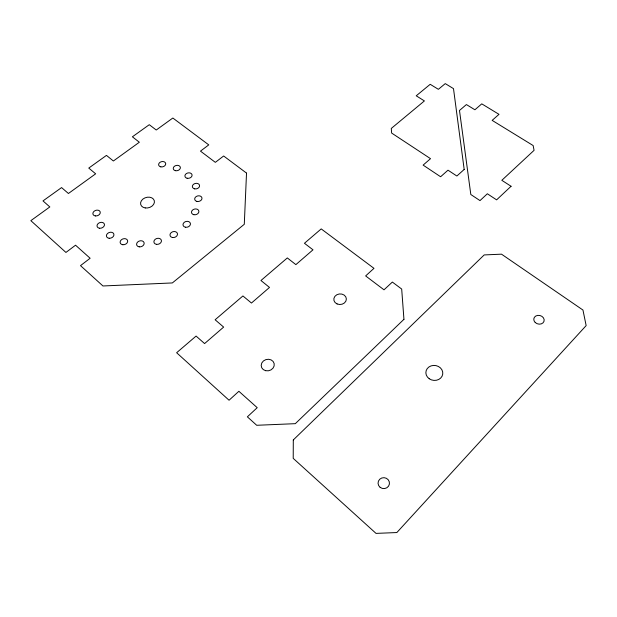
<?xml version="1.0" encoding="UTF-8"?>
<svg xmlns="http://www.w3.org/2000/svg" width="617" height="617" viewBox="0 0 617 617"><rect width="100%" height="100%" fill="white"/><g stroke="black" fill="none" stroke-linecap="round" stroke-linejoin="round"><path stroke-width="0.93" d="M293.299 439.944L293.214 458.362L376.023 533.389L396.847 532.548L586.15 325.599L582.957 310.043L501.513 254.173L484.191 254.929L293.299 439.944M246.522 173.092L244.286 224.287L172.344 282.941L102.946 285.972L80.503 265.634L90.136 258.253L75.544 245.204L65.934 252.438L30.85 220.655L49.823 206.934L42.997 200.903L61.569 187.583L68.425 193.491L95.658 173.809L88.763 168.086L106.463 155.391L113.381 160.998L139.342 142.234L132.393 136.804L149.283 124.696L156.248 130.017L172.837 118.024L208.77 144.879L200.479 151.126L215.341 162.356L223.647 155.993L246.522 173.092M403.942 319.321L295.312 423.671L256.703 425.283L247.378 416.83L257.22 407.683L238.887 391.286L229.054 400.232L176.632 352.731L196.09 336.072L204.589 343.576L223.647 327.095L215.125 319.768L242.921 295.959L251.458 303.04L269.506 287.429L260.96 280.511L287.321 257.937L295.875 264.624L312.996 249.816L304.443 243.275L321.21 228.907L373.979 268.341L365.642 275.93L384.013 289.82L392.35 282.069L401.69 289.049L403.942 319.321M511.069 186.272L496.608 199.862L487.345 193.769L479.995 200.602L470.817 194.509L459.488 110.482L466.406 104.558L474.905 109.78L481.761 103.849L498.999 114.338L492.158 120.377L533.15 145.55L534.067 150.34L501.822 180.311L511.069 186.272M464.185 169.451L456.865 176.022L447.996 170.176L440.607 176.755L423.123 165.117L430.519 158.669L391.633 133.056L391.286 128.436L424.403 100.926L416.228 95.805L430.203 84.305L438.371 89.326L445.258 83.611L453.495 88.632L464.185 169.451M429.208 378.738A8.491 7.489 8 0 0 442.736 374.126A8.491 7.489 8 0 0 431.059 365.896A8.491 7.489 8 0 0 429.208 378.738M535.232 322.498A5.26 4.342 14.9 0 0 543.986 321.372A5.26 4.342 14.9 0 0 537.723 315.387A5.26 4.342 14.9 0 0 535.232 322.498M380.149 487.353A5.715 5.468 5.5 0 0 389.404 484.052A5.715 5.468 5.5 0 0 381.722 478.013A5.715 5.468 5.5 0 0 380.149 487.353M337.098 303.95A6.278 5.298 -4.5 0 0 346.361 298.921A6.278 5.298 -4.5 0 0 336.797 294.772A6.278 5.298 -4.5 0 0 337.098 303.95M265.626 370.686A6.602 5.754 -14.8 0 0 274.149 363.536A6.602 5.754 -14.8 0 0 263.397 360.976A6.602 5.754 -14.8 0 0 265.626 370.686M145.257 207.944A7.065 5.298 -15.8 0 0 154.312 200.733A7.065 5.298 -15.8 0 0 142.928 199.067A7.065 5.298 -15.8 0 0 145.257 207.944M95.496 215.942A3.795 2.807 -18.5 0 0 100.193 211.878A3.795 2.807 -18.5 0 0 94.054 211.292A3.795 2.807 -18.5 0 0 95.496 215.942M99.568 228.244A3.833 2.861 -18.9 0 0 104.412 224.187A3.833 2.861 -18.9 0 0 98.265 223.454A3.833 2.861 -18.9 0 0 99.568 228.244M109.17 238.262A3.856 2.915 -18.9 0 0 113.829 233.997A3.856 2.915 -18.9 0 0 107.535 233.481A3.856 2.915 -18.9 0 0 109.17 238.262M122.822 244.733A3.872 2.954 -18.5 0 0 127.588 240.507A3.872 2.954 -18.5 0 0 121.294 239.843A3.872 2.954 -18.5 0 0 122.822 244.733M139.241 246.854A3.872 2.977 -17.8 0 0 144.085 242.697A3.872 2.977 -17.8 0 0 137.807 241.895A3.872 2.977 -17.8 0 0 139.241 246.854M156.479 244.347A3.856 2.985 -16.8 0 0 161.384 240.291A3.856 2.985 -16.8 0 0 155.152 239.35A3.856 2.985 -16.8 0 0 156.479 244.347M172.49 237.514A3.825 2.962 -15.7 0 0 177.441 233.588A3.825 2.962 -15.7 0 0 171.279 232.532A3.825 2.962 -15.7 0 0 172.49 237.514M185.416 227.218A3.787 2.931 -14.5 0 0 190.406 223.439A3.787 2.931 -14.5 0 0 184.329 222.267A3.787 2.931 -14.5 0 0 185.416 227.218M193.831 214.701A3.748 2.877 -13.6 0 0 198.859 211.083A3.748 2.877 -13.6 0 0 192.89 209.803A3.748 2.877 -13.6 0 0 193.831 214.701M196.908 201.412A3.71 2.823 -13 0 0 201.975 197.957A3.71 2.823 -13 0 0 196.129 196.584A3.71 2.823 -13 0 0 196.908 201.412M194.702 188.864A3.671 2.769 -12.7 0 0 199.553 185.324A3.671 2.769 -12.7 0 0 193.661 184.19A3.671 2.769 -12.7 0 0 194.702 188.864M187.136 178.259A3.64 2.715 -12.8 0 0 192.064 174.858A3.64 2.715 -12.8 0 0 186.288 173.632A3.64 2.715 -12.8 0 0 187.136 178.259M175.351 170.67A3.617 2.676 -13.2 0 0 180.365 167.408A3.617 2.676 -13.2 0 0 174.719 166.073A3.617 2.676 -13.2 0 0 175.351 170.67M160.829 166.86A3.609 2.653 -13.8 0 0 165.695 163.466A3.609 2.653 -13.8 0 0 159.973 162.348A3.609 2.653 -13.8 0 0 160.829 166.86"/></g></svg>
